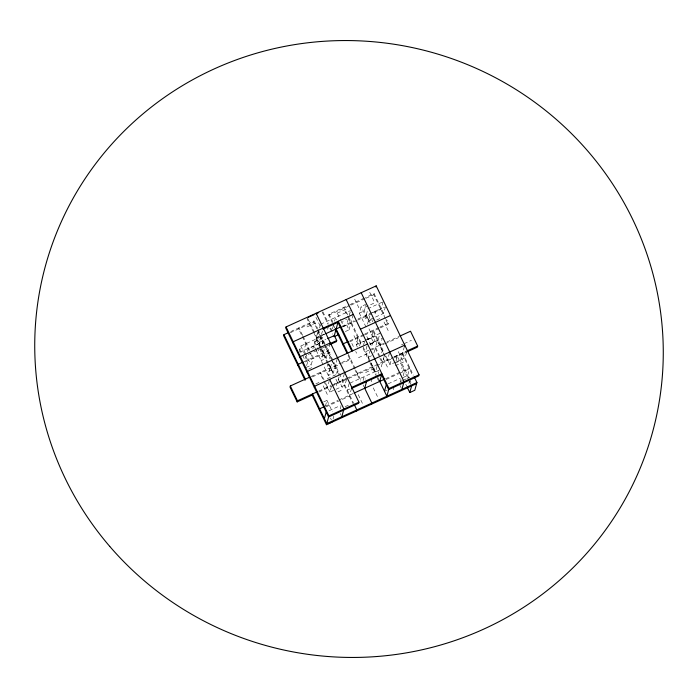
<?xml version="1.0" encoding="UTF-8"?>
<svg xmlns="http://www.w3.org/2000/svg" width="698" height="698" viewBox="0 0 698 698"><rect width="100%" height="100%" fill="white"/><g stroke="black" fill="none" stroke-linecap="round" stroke-linejoin="round"><path stroke-width="0.52" stroke-dasharray="3.49 2.62" d="M307.417 317.721L307.12 318.829L313.568 332.213M299.241 351.713L300.794 346.025L320.827 336.907M305.803 343.748L303.988 350.379L305.183 352.848M316.909 328.775L313.69 322.083L313.987 320.975L290.516 331.672M305.209 358.371L305.811 356.163M307.408 351.53L308.184 348.686L323.209 341.846L322.432 344.69M306.64 365.586L307.931 360.849L305.698 356.216M312.844 348.869L313.446 346.662M328.165 363.091L316.124 338.085L317.93 331.454M318.75 330.861L316.936 337.483L324.448 334.063M319.527 328.016L320.303 325.181M306.117 367.48L311.125 365.194L313.245 357.463L311.404 353.642M322.424 331.07L319.012 343.529L298.98 352.656M332.396 322.886L328.714 315.243L329.011 314.135L348.887 305.087M320.234 351.53L320.836 349.323M322.345 343.8L322.947 341.592M327.606 329.36L328.208 327.144M322.956 354.008L321.141 360.639L326.149 358.353L330.084 344.001M323.261 352.909L325.076 346.278M332.431 328.906L333.775 324.02M334.551 321.176L335.59 317.389L336.776 319.859M327.371 366.354L327.973 364.147M329.482 358.624L330.084 356.416M342.631 322.511L343.032 321.045M337.221 358.816L333.295 373.177L328.287 375.463L330.093 368.832L327.868 364.199M330.398 367.724L332.213 361.102L338.905 375.001M329.334 380.489L327.214 388.219L320.077 373.395L320.382 372.287L325.285 382.478M345.309 331.559L349.061 329.849L346.679 324.902L348.494 318.279L345.676 319.562M349.314 315.278L350.352 311.491M325.416 406.062L326.969 400.382L323.628 401.9M346.478 379.529L344.925 385.209L329.901 392.049L331.716 385.427M336.619 373.447L337.23 371.24M349.061 329.849L352.987 315.487M336.375 385.61L336.977 383.403M339.088 376.868L337.535 382.548L335.755 378.848M366.022 327.022L359.33 313.123L361.145 306.492L365.316 304.59M344.358 373.639L342.238 381.37L352.839 403.365M333.068 418.992L333.845 416.148M370.141 322.886L364.339 310.837L366.153 304.215M357.393 347.142L356.198 344.672L358.318 336.942M340.196 408.976L340.973 406.14M365.551 318.838L366.153 316.63M349.113 383.525L347.307 390.147L350.117 388.865M359.618 345.824L360.395 342.98L366.031 340.415M385.383 318.794L373.788 294.713L374.084 293.605L365.368 297.584M367.506 324.16L368.282 321.316L361.145 306.492M373.273 318.079L368.579 320.216L370.394 313.585M351.495 388.463L349.384 396.194L339.69 400.608M363.597 344.925L364.888 340.196M357.271 374.529L357.568 373.43M372.514 321.874L373.29 319.038M375.053 313.768L375.664 311.561M367.008 346.077L365.455 351.757L369.207 350.047M369.853 344.48L373.605 342.77L371.223 337.823L373.343 330.093L384.048 352.333M383.036 301.806L380.925 309.537L357.664 320.129M369.242 359.06L368.352 357.21L370.158 350.588M371.929 345.318L372.531 343.111M363.108 380.471L364.138 376.684L365.333 379.154M373.605 342.77L375.419 336.139L366.965 339.987M385.418 306.745L383.603 313.367L374.215 317.651M373.875 353.04L375.166 348.302L371.833 349.82M372.296 367.689L372.592 366.581M371.179 381.806L371.79 379.599M380.305 327.886L388.062 324.361L388.367 323.253L386.579 319.544M378.822 370.516L375.489 372.034L377.304 365.403M381.693 352.918L382.303 350.71M378.133 373.622L378.648 371.729M381.274 366.912L382.312 363.126L379.189 356.643M384.162 356.338L382.609 362.018L375.472 347.203L377.286 340.572L384.424 355.395M389.432 353.109L387.32 360.849L373.037 331.201M395.635 362.114L389.999 364.679L391.814 358.057M396.473 358.24L397.075 356.032M396.036 361.014L397.337 356.285L407.597 377.592M409.002 378.229L400.53 360.63L404.456 346.269M393.34 389.781L393.951 387.573M401.743 368.631L402.345 366.424M406.576 352.158L405.023 357.838L396.569 361.686M400.033 382.548L401.071 378.761M403.174 375.838L404.474 371.109M408.88 383.455L409.49 381.239M349.855 304.642L364.391 298.02M290.211 332.772L313.69 322.083M328.714 315.243L365.063 298.683M366.031 298.247L373.788 294.713M307.007 326.917L317.023 322.354M337.055 313.228L347.072 308.664M320.565 324.23L350.614 310.549M364.984 307.268L375.001 302.714M382.103 302.234L368.012 308.647L366.206 315.269L368.579 320.216M359.33 313.123L364.339 310.837M316.124 338.085L324.884 334.089M341.784 326.394L354.087 320.792M357.961 319.021L381.23 308.429M372.27 312.73L384.485 307.172M342.927 326.612L346.679 324.902M342.421 327.065L356.695 320.574M314.144 341.732L324.16 337.178M319.318 342.43L325.887 339.437M368.282 321.316L372.453 319.414M376.676 320.024L381.23 317.948M308.246 354.462L320.452 348.904M321.394 348.476L329.849 344.62M304.031 361.66L328.269 350.623M349.864 340.79L364.129 334.29M364.888 333.941L378.674 327.667M379.642 327.222L388.367 323.253M305.427 361.992L327.964 351.731M349.567 341.889L363.833 335.389M364.592 335.049L379.337 328.33M321.281 356.556L331.297 351.993M365.831 339.769L379.913 333.347L378.098 339.978L369.652 343.826M356.198 344.672L363.71 341.243M367.471 339.533L371.223 337.823M308.691 369.059L314.161 366.572M370.088 343.852L382.295 338.294L380.174 346.025L384.057 344.254M311.168 376.484L340.737 363.021M341.706 362.576L350.431 358.606L350.126 359.706L342.378 363.239M370.149 349.619L398.898 336.532M312.329 376.929L341.401 363.684M385.026 343.817L398.593 337.631M328.418 371.38L338.434 366.816M358.467 357.699L368.483 353.136M368.352 357.21L371.685 355.692M315.836 383.883L320.382 381.806M327.214 378.7L336.323 374.547M401.429 344.899L403.252 344.07M404.159 343.652L411.445 340.336M318.794 391.089L330.913 385.566M331.882 385.122L345.938 378.726M346.906 378.281L392.948 357.315M393.916 356.87L406.035 351.356M334.525 384.144L346.74 378.586M394.632 356.774L406.838 351.207M318.977 391.971L331.576 386.23M332.065 386.011L406.698 352.019M365.604 372.514L375.62 367.959M350.056 383.097L378.229 370.263M395.522 362.908L400.53 360.63M337.998 391.866L343.46 389.371M395.365 365.735L403.557 362M325.451 406.131L338.05 400.39M339.019 399.945L353.441 393.384M385.549 378.761L409.778 367.724L407.667 375.454L402.659 377.731M326.114 406.794L338.722 401.053M386.212 379.424L398.82 373.683M399.788 373.238L409.482 368.823M329.02 410.747L340.292 405.617M388.184 383.804L400.39 378.246M345.135 406.681L350.597 404.194M400.678 381.387L402.502 380.558M403.409 380.14L406.14 378.901M407.056 378.482L409.787 377.243M384.493 391.29L387.311 390.008M374.084 293.605L384.799 315.836M402.641 352.9L413.347 375.131M385.837 319.728L388.062 324.361M402.345 353.999L413.05 376.239M369.731 292.322L374.486 302.199M384.005 321.961L388.769 331.847M398.288 351.609L403.043 361.494M409.456 379.154L411.235 382.862M409.377 381.3L411.611 385.933M405.782 384.214L406.672 386.073M385.776 355.919L389.999 364.679M399.91 385.27L401.106 387.739M354.706 299.163L359.461 309.048M368.98 328.81L373.744 338.687M383.263 358.449L388.018 368.335M375.166 348.302L378.735 355.718M366.869 336.541L371.624 346.417M371.022 362.768L375.489 372.034M347.726 314.946L344.035 307.295L343.739 308.394L348.346 317.956M348.799 317.171L362 344.585M363.073 346.819L370.289 361.8M370.751 362.759L376.274 374.233M377.356 376.466L379.729 381.405M348.494 318.279L361.241 344.733M363.082 348.564L369.53 361.948M369.992 362.908L376.894 377.252M377.356 378.211L379.433 382.513M353.956 335.651L358.72 345.536M337.562 313.734L340.598 320.024M341.025 320.923L342.325 323.619M351.844 343.381L354.008 347.874M355.736 351.469L356.599 353.267M373.256 387.852L378.019 397.729M329.011 314.135L332.702 321.787M348.354 354.296L361.25 381.073M363.1 384.903L364.016 386.814M333.469 325.12L335.057 328.418M348.058 355.404L354.505 368.797M354.968 369.748L360.491 381.221M322.904 311.84L328.426 323.314M330.73 328.095L332.571 331.916M322.144 311.989L328.13 324.413M329.971 328.243L332.85 334.22M358.231 394.693L362.995 404.578M315.967 317.328L320.731 327.205M313.987 320.975L317.677 328.627M318.131 329.587L353.703 403.427M317.372 329.735L324.282 344.079M324.396 344.315L331.978 360.063M332.423 360.988L335.101 366.555M318.375 332.379L323.732 343.495M325.521 347.203L331.768 360.177M338.19 378.979L342.945 388.865M307.879 318.681L321.699 347.368M314.021 333.173L327.048 360.212M328.828 363.911L333.295 373.177M328.61 364.024L333.967 375.14M320.277 348.45L315.819 339.184L314.004 345.815L315.793 349.515M320.722 349.375L327.414 363.274M314.658 342.247L319.414 352.124M316.238 350.448L328.287 375.463M302.653 335.468L298.962 327.824L298.665 328.924L301.885 335.616M303.106 336.427L309.554 349.82M325.739 383.403L329.901 392.049M340.214 413.46L341.008 415.109M302.347 336.576L312.94 358.571M323.165 385.828L327.92 395.705M305.331 353.153L311.125 365.194M300.794 346.025L305.253 355.291M326.969 400.382L332.327 411.497M299.634 349.087L302.225 354.479M302.662 355.378L304.389 358.973M330.512 418.119L331.402 419.978"/><path stroke-width="1.05" d="M283.938 334.665L283.641 335.764L305.052 380.236L305.358 379.136L283.938 334.665L288.632 332.527M381.317 374.303L388.681 389.606L418.73 375.917L419.036 374.809L376.205 285.875L286.058 326.934L285.752 328.034L328.584 416.976L358.632 403.287L358.938 402.188L316.107 313.245M292.89 342.858L293.195 341.758L353.293 314.388M309.72 377.147L290.333 385.977L290.028 387.076L297.165 401.9L312.678 394.841M297.915 365.412L298.221 364.312L303.063 362.105M300.035 357.681L300.332 356.582L330.381 342.893L330.084 344.001M297.165 401.9L297.47 400.8L290.333 385.977M307.172 372.505L307.469 371.397L367.567 344.027M323.244 328.069L322.938 329.177L338.451 322.11M314.309 387.329L314.615 386.221L404.761 345.17L404.456 346.269M334.421 335.747L336.724 340.528L336.419 341.627L330.782 344.193M319.335 409.883L319.632 408.775L324.483 406.568M342.988 344.882L343.294 343.782L347.988 341.645M324.396 418.66L326.21 412.029M416.619 383.647L326.472 424.707L328.889 415.868L286.058 326.934M375.899 286.983L376.205 285.875M341.793 416.758L343.913 409.028L329.639 379.38M356.521 411.017L356.818 409.918L354.061 404.177M364.705 388.245L366.52 381.623M371.545 404.177L371.851 403.069L364.478 387.774M379.729 381.405L381.85 373.674L351.801 387.364L351.495 388.463L381.544 374.782M384.493 391.29L386.308 384.659M386.57 397.337L388.987 388.498L346.156 299.564M401.9 389.388L404.011 381.658L361.18 292.715M399.867 336.087L410.529 331.236L417.666 346.051L417.369 347.159L407.676 351.574M414.246 376.981L416.924 382.539L414.804 390.278L409.796 392.555L411.611 385.933M308.359 317.293L313.995 314.728M315.871 313.873L318.689 312.591M325.826 333.661L340.851 326.821M327.763 338.582L334.342 335.581M338.731 334.551L334.037 336.689L338.268 321.228L352.542 350.876M360.43 329.203L390.479 315.522M330.145 343.521L336.724 340.528M297.47 400.8L317.346 391.744M407.004 350.911L417.666 346.051M354.375 392.957L384.581 379.197M328.889 415.868L358.938 402.188M388.987 388.498L419.036 374.809M416.924 382.539L326.769 423.599L312.495 393.951L312.189 395.059L326.472 424.707M328.121 423.73L332.292 421.828M407.117 386.997L409.796 392.555M379.503 380.925L386.875 396.228M337.963 322.328L351.783 351.024M335.921 328.479L347.901 353.345M335.625 329.587L347.133 353.493M109.717 546.36A314.746 307.984 15.3 0 0 645.092 455.611A314.746 307.984 15.3 0 0 292.192 45.03A314.746 307.984 15.3 0 0 109.717 546.36"/></g></svg>
